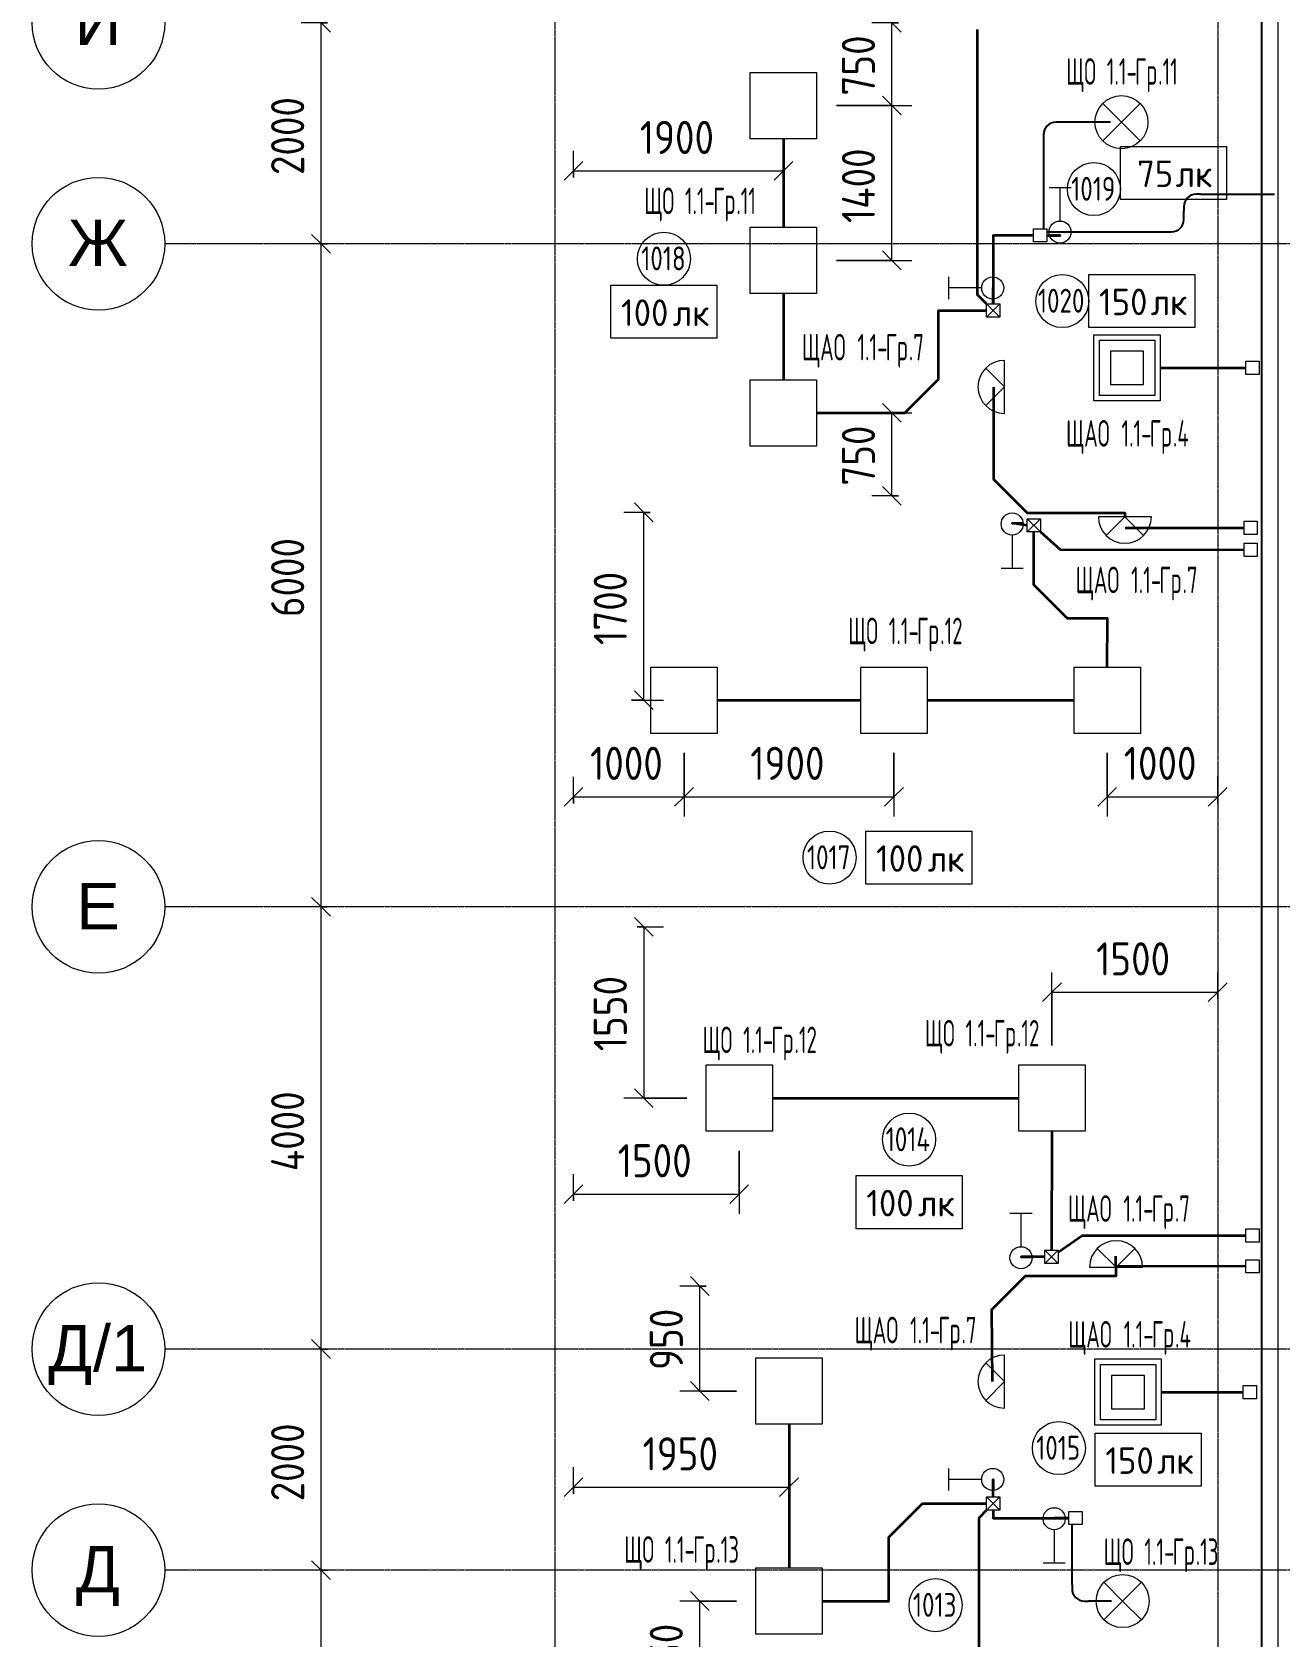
# Model space of a CAD drawing. Header units: millimetres. Extents: x -4730 to 98194, y -4296 to 93388.
# Drawn here: x -4730 to 6563, y 22396 to 36915 of the extents above; entities that cross this region are included whole.
import ezdxf

# ---------------------------------------------------------------- set-up
doc = ezdxf.new("R2010")
doc.units = ezdxf.units.MM
doc.linetypes.add('Линия сетки', pattern=[22.225, 12.7, -3.175, 3.175, -3.175])
for name, color, linetype, lineweight, true_color in [('Кабельные лотки', 5, 'Continuous', 25, 0x0000ff), ('Короба', 7, 'Continuous', 25, 0x008000), ('Соединительные детали коробов', 7, 'Continuous', 25, 0x008000), ('Типовые аннотации', 5, 'Continuous', 18, 0x0000ff)]:
    doc.layers.add(name, color=color, linetype=linetype, lineweight=lineweight, true_color=true_color)
for name, color, linetype, lineweight in [('Марки помещений', 7, 'Continuous', 9), ('Марки силовых электроприборов', 7, 'Continuous', 9), ('Осевая линия', 7, 'Continuous', 18), ('Оси', 7, 'Continuous', 9), ('Провода', 7, 'Continuous', 35), ('Размеры', 7, 'Continuous', 9), ('Размеры-120', 7, 'Continuous', 9)]:
    doc.layers.add(name, color=color, linetype=linetype, lineweight=lineweight)
doc.styles.add('Arial_1', font='arial.ttf', dxfattribs={"height": 420})
doc.styles.add('GOST Common', font='GOST_Common.ttf', dxfattribs={"width": 0.6, "height": 240})
doc.styles.add('GOST Common_1', font='GOST_Common.ttf', dxfattribs={"width": 0.9, "height": 300})
doc.styles.add('GOST Common_2', font='GOST_Common.ttf', dxfattribs={"height": 240})
doc.styles.add('GOST Common_3', font='GOST_Common.ttf', dxfattribs={"width": 0.8, "height": 216})
doc.dimstyles.new('ADSK_Проверочный', dxfattribs={"dimscale": 304.8, "dimtxt": 301.714499, "dimasz": 0.556693, "dimexe": 0.590551, "dimexo": 0.590551, "dimgap": 0.19685, "dimtad": 1, "dimdec": 3, "dimrnd": 0.001, "dimdsep": 46, "dimtxsty": 'GOST Common_1', "dimblk1": 'OBLIQUE', "dimblk2": 'OBLIQUE', "dimsah": 1, "dimcen": 0.09, "dimazin": 0, "dimtfac": 1, "dimtdec": 4, "dimtix": 1, "dimtmove": 0, "dimatfit": 3, "dimfxl": 1, "dimtvp": 1, "dimtolj": 1, "dimtzin": 0, "dimarcsym": 2})

# ---------------------------------------------------------------- blocks, each defined once
blk = doc.blocks.new('M_Короб_ отвод - Плоский торец - ПВХ - Стандартная-2386742-1-й этаж')
at = {"layer": 'Соединительные детали коробов'}
for p, q in [((0, 111.95), (0, 150.05)), ((-150.05, 0), (-111.95, 0))]:
    blk.add_line(p, q, dxfattribs=at)
blk.add_arc((-111.95, 111.95), 111.95, 270, 0, dxfattribs=at)
blk = doc.blocks.new('Ось сетки - Заголовок сетки - Окружность 5 мм-1145995-1-й этаж')
at = {"layer": 'Оси'}
blk.add_circle((0, 0), 5, dxfattribs=at)
blk = doc.blocks.new('DIMBLOCK28-1-й этаж')
at = {"layer": 'Размеры-120'}
for p, q in [((-2055, 23000), (-2295, 23000)), ((-2115, 23000), (-2200, 23085)), ((-2115, 17200), (-2115, 23000)), ((-2115, 23000), (-2030, 22915)), ((-2115, 23000), (-2055, 23000)), ((-2115, 17200), (-2200, 17285)), ((-2055, 17200), (-2295, 17200)), ((-2115, 17200), (-2030, 17115)), ((-2115, 17200), (-2055, 17200))]:
    blk.add_line(p, q, dxfattribs=at)
at = {"layer": 'Размеры-120', "color": 0, "insert": (-2567, 19722), "char_height": 300, "width": 908.21, "attachment_point": 1, "rotation": 90, "line_spacing_factor": 1.022761, "style": 'GOST Common_1'}
blk.add_mtext('5800', dxfattribs=at)
blk = doc.blocks.new('_Oblique')
at = {"color": 0, "linetype": 'ByBlock', "lineweight": -2}
blk.add_line((-0.5, -0.5), (0.5, 0.5), dxfattribs=at)
blk = doc.blocks.new('DIMBLOCK29-1-й этаж')
at = {"layer": 'Размеры-120'}
for p, q in [((-2055, 25000), (-2295, 25000)), ((-2115, 25000), (-2200, 25085)), ((-2115, 23000), (-2115, 25000)), ((-2115, 25000), (-2030, 24915)), ((-2115, 25000), (-2055, 25000)), ((-2055, 23000), (-2295, 23000)), ((-2115, 23000), (-2200, 23085)), ((-2115, 23000), (-2030, 22915)), ((-2115, 23000), (-2055, 23000))]:
    blk.add_line(p, q, dxfattribs=at)
at = {"layer": 'Размеры-120', "color": 0, "insert": (-2567, 23622), "char_height": 300, "width": 908.21, "attachment_point": 1, "rotation": 90, "line_spacing_factor": 1.022761, "style": 'GOST Common_1'}
blk.add_mtext('2000', dxfattribs=at)
blk = doc.blocks.new('DIMBLOCK30-1-й этаж')
at = {"layer": 'Размеры-120'}
for p, q in [((-2115, 29000), (-2200, 29085)), ((-2055, 29000), (-2295, 29000)), ((-2115, 25000), (-2115, 29000)), ((-2115, 29000), (-2030, 28915)), ((-2115, 29000), (-2055, 29000)), ((-2055, 25000), (-2295, 25000)), ((-2115, 25000), (-2200, 25085)), ((-2115, 25000), (-2030, 24915)), ((-2115, 25000), (-2055, 25000))]:
    blk.add_line(p, q, dxfattribs=at)
at = {"layer": 'Размеры-120', "color": 0, "insert": (-2567, 26609), "char_height": 300, "width": 938.89, "attachment_point": 1, "rotation": 90, "line_spacing_factor": 1.022761, "style": 'GOST Common_1'}
blk.add_mtext('4000', dxfattribs=at)
blk = doc.blocks.new('DIMBLOCK31-1-й этаж')
at = {"layer": 'Размеры-120'}
for p, q in [((-2055, 35000), (-2295, 35000)), ((-2115, 35000), (-2200, 35085)), ((-2115, 29000), (-2115, 35000)), ((-2115, 35000), (-2030, 34915)), ((-2115, 35000), (-2055, 35000)), ((-2115, 29000), (-2200, 29085)), ((-2055, 29000), (-2295, 29000)), ((-2115, 29000), (-2030, 28915)), ((-2115, 29000), (-2055, 29000))]:
    blk.add_line(p, q, dxfattribs=at)
at = {"layer": 'Размеры-120', "color": 0, "insert": (-2567, 31622), "char_height": 300, "width": 908.21, "attachment_point": 1, "rotation": 90, "line_spacing_factor": 1.022761, "style": 'GOST Common_1'}
blk.add_mtext('6000', dxfattribs=at)
blk = doc.blocks.new('DIMBLOCK32-1-й этаж')
at = {"layer": 'Размеры-120'}
for p, q in [((-2115, 37000), (-2200, 37085)), ((-2055, 37000), (-2295, 37000)), ((-2115, 35000), (-2115, 37000)), ((-2115, 37000), (-2030, 36915)), ((-2115, 37000), (-2055, 37000)), ((-2055, 35000), (-2295, 35000)), ((-2115, 35000), (-2200, 35085)), ((-2115, 35000), (-2030, 34915)), ((-2115, 35000), (-2055, 35000))]:
    blk.add_line(p, q, dxfattribs=at)
at = {"layer": 'Размеры-120', "color": 0, "insert": (-2567, 35622), "char_height": 300, "width": 908.21, "attachment_point": 1, "rotation": 90, "line_spacing_factor": 1.022761, "style": 'GOST Common_1'}
blk.add_mtext('2000', dxfattribs=at)
blk = doc.blocks.new('ADSK_Марка_Помещение_1_ГОСТ21-501-2011 - Номер-85995-1-й этаж')
at = {"layer": 'Марки помещений'}
blk.add_circle((0, 0), 2, dxfattribs=at)
blk = doc.blocks.new('DIMBLOCK87-1-й этаж')
at = {"layer": 'Размеры-120'}
for p, q in [((170, 35600), (170, 35840)), ((170, 35660), (255, 35745)), ((2070, 35772), (2070, 35480)), ((2070, 35660), (2070, 35772)), ((2070, 35660), (2155, 35745)), ((170, 35660), (85, 35576)), ((170, 35660), (2070, 35660)), ((170, 35660), (170, 35600)), ((2070, 35660), (1985, 35576))]:
    blk.add_line(p, q, dxfattribs=at)
at = {"layer": 'Размеры-120', "color": 0, "insert": (770, 36112), "char_height": 300, "width": 840.71, "attachment_point": 1, "line_spacing_factor": 1.022761, "style": 'GOST Common_1'}
blk.add_mtext('1900', dxfattribs=at)
blk = doc.blocks.new('DIMBLOCK88-1-й этаж')
at = {"layer": 'Размеры-120'}
for p, q in [((3051, 37000), (2966, 37085)), ((3111, 37000), (2871, 37000)), ((3051, 36250), (3051, 37000)), ((3051, 37000), (3136, 36915)), ((3051, 37000), (3111, 37000)), ((3051, 36250), (2966, 36335)), ((2550, 36250), (3231, 36250)), ((3051, 36250), (2550, 36250)), ((3051, 36250), (3136, 36165))]:
    blk.add_line(p, q, dxfattribs=at)
at = {"layer": 'Размеры-120', "color": 0, "insert": (2599, 36341), "char_height": 300, "width": 681.16, "attachment_point": 1, "rotation": 90, "line_spacing_factor": 1.022761, "style": 'GOST Common_1'}
blk.add_mtext('750', dxfattribs=at)
blk = doc.blocks.new('DIMBLOCK89-1-й этаж')
at = {"layer": 'Размеры-120'}
for p, q in [((3051, 33470), (2966, 33555)), ((2550, 33470), (3231, 33470)), ((3051, 33470), (2550, 33470)), ((3051, 32720), (3051, 33470)), ((3051, 33470), (3136, 33385)), ((3111, 32720), (2871, 32720)), ((3051, 32720), (2966, 32805)), ((3051, 32720), (3136, 32635)), ((3051, 32720), (3111, 32720))]:
    blk.add_line(p, q, dxfattribs=at)
at = {"layer": 'Размеры-120', "color": 0, "insert": (2599, 32811), "char_height": 300, "width": 681.16, "attachment_point": 1, "rotation": 90, "line_spacing_factor": 1.022761, "style": 'GOST Common_1'}
blk.add_mtext('750', dxfattribs=at)
blk = doc.blocks.new('DIMBLOCK90-1-й этаж')
at = {"layer": 'Размеры-120'}
for p, q in [((3051, 36250), (2966, 36335)), ((2550, 36250), (3231, 36250)), ((3051, 36250), (2550, 36250)), ((3051, 34850), (3051, 36250)), ((3051, 36250), (3136, 36165)), ((2550, 34850), (3231, 34850)), ((3051, 34850), (2550, 34850)), ((3051, 34850), (2966, 34935)), ((3051, 34850), (3136, 34765))]:
    blk.add_line(p, q, dxfattribs=at)
at = {"layer": 'Размеры-120', "color": 0, "insert": (2599, 35187), "char_height": 300, "width": 871.39, "attachment_point": 1, "rotation": 90, "line_spacing_factor": 1.022761, "style": 'GOST Common_1'}
blk.add_mtext('1400', dxfattribs=at)
blk = doc.blocks.new('DIMBLOCK91-1-й этаж')
at = {"layer": 'Размеры-120'}
for p, q in [((865, 32570), (625, 32570)), ((805, 32570), (721, 32655)), ((805, 30870), (805, 32570)), ((805, 32570), (890, 32485)), ((805, 32570), (865, 32570)), ((805, 30870), (721, 30955)), ((695, 30870), (985, 30870)), ((805, 30870), (695, 30870)), ((805, 30870), (890, 30785))]:
    blk.add_line(p, q, dxfattribs=at)
at = {"layer": 'Размеры-120', "color": 0, "insert": (353, 31370), "char_height": 300, "width": 840.71, "attachment_point": 1, "rotation": 90, "line_spacing_factor": 1.022761, "style": 'GOST Common_1'}
blk.add_mtext('1700', dxfattribs=at)
blk = doc.blocks.new('DIMBLOCK92-1-й этаж')
at = {"layer": 'Размеры-120'}
for p, q in [((1170, 30393), (1170, 29817)), ((1170, 29997), (1170, 30393)), ((170, 29937), (170, 30177)), ((170, 29997), (255, 30081)), ((1170, 29997), (1255, 30081)), ((170, 29997), (85, 29912)), ((170, 29997), (1170, 29997)), ((170, 29997), (170, 29937)), ((1170, 29997), (1085, 29912))]:
    blk.add_line(p, q, dxfattribs=at)
at = {"layer": 'Размеры-120', "color": 0, "insert": (320, 30449), "char_height": 300, "width": 840.71, "attachment_point": 1, "line_spacing_factor": 1.022761, "style": 'GOST Common_1'}
blk.add_mtext('1000', dxfattribs=at)
blk = doc.blocks.new('DIMBLOCK93-1-й этаж')
at = {"layer": 'Размеры-120'}
for p, q in [((5000, 30393), (5000, 29817)), ((5000, 29997), (5000, 30393)), ((5000, 29997), (5085, 30081)), ((6000, 29937), (6000, 30177)), ((6000, 29997), (6085, 30081)), ((5000, 29997), (4915, 29912)), ((5000, 29997), (6000, 29997)), ((6000, 29997), (5915, 29912)), ((6000, 29997), (6000, 29937))]:
    blk.add_line(p, q, dxfattribs=at)
at = {"layer": 'Размеры-120', "color": 0, "insert": (5150, 30449), "char_height": 300, "width": 840.71, "attachment_point": 1, "line_spacing_factor": 1.022761, "style": 'GOST Common_1'}
blk.add_mtext('1000', dxfattribs=at)
blk = doc.blocks.new('DIMBLOCK94-1-й этаж')
at = {"layer": 'Размеры-120'}
for p, q in [((1170, 30393), (1170, 29817)), ((1170, 29997), (1170, 30393)), ((3070, 30393), (3070, 29817)), ((3070, 29997), (3070, 30393)), ((1170, 29997), (1255, 30081)), ((3070, 29997), (3155, 30081)), ((1170, 29997), (1085, 29912)), ((1170, 29997), (3070, 29997)), ((3070, 29997), (2985, 29912))]:
    blk.add_line(p, q, dxfattribs=at)
at = {"layer": 'Размеры-120', "color": 0, "insert": (1770, 30449), "char_height": 300, "width": 840.71, "attachment_point": 1, "line_spacing_factor": 1.022761, "style": 'GOST Common_1'}
blk.add_mtext('1900', dxfattribs=at)
blk = doc.blocks.new('DIMBLOCK95-1-й этаж')
at = {"layer": 'Размеры-120'}
for p, q in [((805, 28820), (721, 28905)), ((745, 28820), (985, 28820)), ((805, 28820), (745, 28820)), ((805, 28820), (805, 27270)), ((805, 28820), (890, 28735)), ((805, 27270), (721, 27355)), ((1195, 27270), (625, 27270)), ((805, 27270), (890, 27185)), ((805, 27270), (1195, 27270))]:
    blk.add_line(p, q, dxfattribs=at)
at = {"layer": 'Размеры-120', "color": 0, "insert": (353, 27695), "char_height": 300, "width": 840.71, "attachment_point": 1, "rotation": 90, "line_spacing_factor": 1.022761, "style": 'GOST Common_1'}
blk.add_mtext('1550', dxfattribs=at)
blk = doc.blocks.new('DIMBLOCK96-1-й этаж')
at = {"layer": 'Размеры-120'}
for p, q in [((1670, 26792), (1670, 26222)), ((1670, 26402), (1670, 26792)), ((170, 26342), (170, 26582)), ((170, 26402), (255, 26487)), ((1670, 26402), (1755, 26487)), ((170, 26402), (85, 26317)), ((170, 26402), (1670, 26402)), ((170, 26402), (170, 26342)), ((1670, 26402), (1585, 26317))]:
    blk.add_line(p, q, dxfattribs=at)
at = {"layer": 'Размеры-120', "color": 0, "insert": (570, 26854), "char_height": 300, "width": 840.71, "attachment_point": 1, "line_spacing_factor": 1.022761, "style": 'GOST Common_1'}
blk.add_mtext('1500', dxfattribs=at)
blk = doc.blocks.new('DIMBLOCK97-1-й этаж')
at = {"layer": 'Размеры-120'}
for p, q in [((4500, 27747), (4500, 28408)), ((4500, 28228), (4585, 28313)), ((6000, 28168), (6000, 28408)), ((6000, 28228), (6085, 28313)), ((4500, 28228), (4415, 28143)), ((4500, 28228), (6000, 28228)), ((4500, 28228), (4500, 27747)), ((6000, 28228), (5915, 28143)), ((6000, 28228), (6000, 28168))]:
    blk.add_line(p, q, dxfattribs=at)
at = {"layer": 'Размеры-120', "color": 0, "insert": (4900, 28680), "char_height": 300, "width": 840.71, "attachment_point": 1, "line_spacing_factor": 1.022761, "style": 'GOST Common_1'}
blk.add_mtext('1500', dxfattribs=at)
blk = doc.blocks.new('DIMBLOCK98-1-й этаж')
at = {"layer": 'Размеры-120'}
for p, q in [((1372, 25570), (1132, 25570)), ((1312, 25570), (1228, 25655)), ((1312, 24620), (1312, 25570)), ((1312, 25570), (1397, 25485)), ((1312, 25570), (1372, 25570)), ((1312, 24620), (1228, 24705)), ((1645, 24620), (1132, 24620)), ((1312, 24620), (1397, 24535)), ((1312, 24620), (1645, 24620))]:
    blk.add_line(p, q, dxfattribs=at)
at = {"layer": 'Размеры-120', "color": 0, "insert": (860, 24811), "char_height": 300, "width": 681.16, "attachment_point": 1, "rotation": 90, "line_spacing_factor": 1.022761, "style": 'GOST Common_1'}
blk.add_mtext('950', dxfattribs=at)
blk = doc.blocks.new('DIMBLOCK99-1-й этаж')
at = {"layer": 'Размеры-120'}
for p, q in [((1312, 22720), (1228, 22805)), ((1645, 22720), (1132, 22720)), ((1312, 21770), (1312, 22720)), ((1312, 22720), (1397, 22635)), ((1312, 22720), (1645, 22720)), ((1312, 21770), (1228, 21855)), ((1372, 21770), (1132, 21770)), ((1312, 21770), (1397, 21685)), ((1312, 21770), (1372, 21770))]:
    blk.add_line(p, q, dxfattribs=at)
at = {"layer": 'Размеры-120', "color": 0, "insert": (860, 21961), "char_height": 300, "width": 681.16, "attachment_point": 1, "rotation": 90, "line_spacing_factor": 1.022761, "style": 'GOST Common_1'}
blk.add_mtext('950', dxfattribs=at)
blk = doc.blocks.new('DIMBLOCK100-1-й этаж')
at = {"layer": 'Размеры-120'}
for p, q in [((2120, 24142), (2120, 23570)), ((2120, 23750), (2120, 24142)), ((170, 23690), (170, 23930)), ((170, 23750), (255, 23834)), ((2120, 23750), (2205, 23834)), ((170, 23750), (85, 23665)), ((170, 23750), (2120, 23750)), ((170, 23750), (170, 23690)), ((2120, 23750), (2035, 23665))]:
    blk.add_line(p, q, dxfattribs=at)
at = {"layer": 'Размеры-120', "color": 0, "insert": (795, 24202), "char_height": 300, "width": 840.71, "attachment_point": 1, "line_spacing_factor": 1.022761, "style": 'GOST Common_1'}
blk.add_mtext('1950', dxfattribs=at)
blk = doc.blocks.new('Морка помещения_освещённость_ - Морка помещения_освещённость_-1484368-1-й этаж')
at = {"layer": 'Марки помещений', "color": 190, "true_color": 0x8000ff}
for p, q in [((-4, 0), (-4, 4)), ((-4, 4), (4, 4)), ((4, 4), (4, 0)), ((4, 0), (-4, 0))]:
    blk.add_line(p, q, dxfattribs=at)

msp = doc.modelspace()

# ---------------------------------------------------------------- linework, layer by layer
at = {"layer": 'Кабельные лотки'}
msp.add_line((6395.0021, 43288.1437), (6395.0021, 278.1437), dxfattribs=at)
at = {"layer": 'Короба'}
for p, q in [((5029.0375, 36100), (4575.0505, 36100)), ((4425.0005, 35949.95), (4425.0005, 35135.9205)), ((5843.5505, 35447.4205), (6513.5005, 35447.4205)), ((5693.5005, 35257.4705), (5693.5005, 35297.3705)), ((4453.5005, 35107.4205), (5543.4505, 35107.4205)), ((4681.5347, 22870.05), (4681.5347, 23411.1697)), ((5040, 22720), (4831.5847, 22720))]:
    msp.add_line(p, q, dxfattribs=at)
at = {"layer": 'Осевая линия'}
msp.add_line((6545.0021, 43288.1437), (6545.0021, 278.1437), dxfattribs=at)
at = {"layer": 'Оси', "linetype": 'Линия сетки'}
for p, q in [((0, 93388.3703), (0, -3096.3487)), ((6000, 93388.3703), (6000, -3096.3487)), ((98194.2682, 35000), (-3530.0173, 35000)), ((98194.2682, 29000), (-3530.0173, 29000)), ((98194.2682, 25000), (-3530.0173, 25000)), ((98194.2682, 23000), (-3530.0173, 23000))]:
    msp.add_line(p, q, dxfattribs=at)
at = {"layer": 'Провода'}
for p, q in [((2070.4851, 35950), (2070.4851, 35150)), ((2070.4922, 34550), (2070.4922, 33770)), ((5480, 33877.6327), (6254.1075, 33878.3031)), ((5161.5485, 32429.9999), (6238.4563, 32429.9979)), ((1470, 30870), (2770, 30870)), ((3370, 30870), (4700, 30870)), ((1970, 27270), (4200, 27270)), ((4499.0803, 26970), (4495.879, 25893.3372)), ((5080, 25748.3573), (6254.1075, 25752.8109)), ((5489.0578, 24610.37), (6231.3266, 24610.368)), ((2120.3575, 24320), (2120.3575, 23020))]:
    msp.add_line(p, q, dxfattribs=at)
at = {"layer": 'Провода', "flags": 128}
for points in [[(3907.2639, 34455.9496), (3825.8378, 34537.3742), (3825.8378, 36937.3742)], [(4333.5005, 35075.9208), (3967.2591, 35075.9225), (3967.2635, 34455.9508)], [(4453.5005, 35075.9212), (4574.1673, 35075.9225), (4478.686, 35075.9225)], [(3967.2625, 34455.9508), (3967.2591, 34600), (3967.2591, 34500.0421)], [(2370, 33470), (3167.464, 33470), (3472.264, 33774.8), (3472.264, 34395.9528), (3907.2639, 34395.951)], [(3970, 33703.4515), (3970, 32869.8), (4274.8, 32565), (5158.4515, 32565), (5158.8011, 32529.9999)], [(4275.0658, 32452.3296), (4140, 32472.331), (4239.6815, 32472.331)], [(5000.9178, 31170), (5002.264, 31610), (4639.8609, 31610), (4335.0627, 31914.8), (4335.0654, 32392.329)], [(4395.0651, 32392.329), (4574.1673, 32233.2246), (6238.4563, 32230.1101)], [(4555.6007, 25875.3509), (4774.1075, 26028.3553), (6254.1075, 26028.3553)], [(3961.5476, 24705), (3956.7229, 25357.2884), (4259.2684, 25662.0801), (5079.8574, 25662.0801), (5078.3089, 25838.8985)], [(4435.6007, 25833.3378), (4220, 25833.3393), (4319.7034, 25833.3393)], [(3969.179, 23661.6571), (3969.1755, 23820), (3969.1755, 23720.1162)], [(2420, 22720), (2722.264, 22720), (3022.264, 22720), (3022.264, 23296.8591), (3327.064, 23601.6585), (3909.1803, 23601.6572)], [(3909.1803, 23541.6602), (3838.6881, 23471.1717), (3838.6881, 19991.1717), (3927.8667, 19861.6571)], [(3969.1781, 23541.6571), (3969.1755, 23471.1717), (4653.0347, 23471.1699)], [(4653.0347, 23471.1703), (4520, 23471.1717), (4619.7675, 23471.1717)]]:
    msp.add_lwpolyline(points, dxfattribs=at)
at = {"layer": 'Типовые аннотации'}
for p, q in [((1770, 36550), (2370, 36550)), ((1770, 35950), (1770, 36550)), ((2370, 36550), (2370, 35950)), ((5129.0375, 36100), (4959.3319, 36269.7056)), ((5129.0375, 36100), (5298.7432, 36269.7056)), ((5129.0375, 36100), (4959.3319, 35930.2944)), ((5129.0375, 36100), (5298.7432, 35930.2944)), ((2370, 35950), (1770, 35950)), ((4674.1673, 35505.6433), (4474.1673, 35505.6433)), ((4574.1673, 35205.6433), (4574.1673, 35505.6433)), ((1770, 35150), (2370, 35150)), ((1770, 34550), (1770, 35150)), ((2370, 35150), (2370, 34550)), ((3564.3567, 34700), (3564.3567, 34500)), ((3864.3567, 34600), (3564.3567, 34600)), ((2370, 34550), (1770, 34550)), ((1770, 33770), (2370, 33770)), ((1770, 33170), (1770, 33770)), ((2370, 33770), (2370, 33170)), ((2370, 33170), (1770, 33170)), ((4140, 32364.3567), (4140, 32064.3567)), ((4040, 32064.3567), (4240, 32064.3567)), ((870, 31170), (1470, 31170)), ((870, 30570), (870, 31170)), ((1470, 31170), (1470, 30570)), ((2770, 31170), (3370, 31170)), ((2770, 30570), (2770, 31170)), ((3370, 31170), (3370, 30570)), ((4700, 31170), (5300, 31170)), ((4700, 30570), (4700, 31170)), ((5300, 31170), (5300, 30570)), ((1470, 30570), (870, 30570)), ((3370, 30570), (2770, 30570)), ((5300, 30570), (4700, 30570)), ((1370, 27570), (1970, 27570)), ((1370, 26970), (1370, 27570)), ((1970, 27570), (1970, 26970)), ((4200, 27570), (4800, 27570)), ((4200, 26970), (4200, 27570)), ((4800, 27570), (4800, 26970)), ((1970, 26970), (1370, 26970)), ((4800, 26970), (4200, 26970)), ((4320, 26225.6433), (4120, 26225.6433)), ((4220, 25925.6433), (4220, 26225.6433)), ((1820, 24920), (2420, 24920)), ((1820, 24320), (1820, 24920)), ((2420, 24920), (2420, 24320)), ((2420, 24320), (1820, 24320)), ((3564.3567, 23920), (3564.3567, 23720)), ((3864.3567, 23820), (3564.3567, 23820)), ((4520, 23364.3567), (4520, 23064.3567)), ((1820, 23020), (2420, 23020)), ((1820, 22420), (1820, 23020)), ((2420, 23020), (2420, 22420)), ((4420, 23064.3567), (4620, 23064.3567)), ((5140, 22720), (4970.2944, 22889.7056)), ((5140, 22720), (5309.7056, 22889.7056)), ((5140, 22720), (4970.2944, 22550.2944)), ((5140, 22720), (5309.7056, 22550.2944)), ((2420, 22420), (1820, 22420))]:
    msp.add_line(p, q, dxfattribs=at)
at = {"layer": 'Типовые аннотации', "color": 16, "true_color": 0x800000}
for p, q in [((4333.5005, 35135.9205), (4453.5005, 35135.9205)), ((4333.5005, 35015.9205), (4333.5005, 35135.9205)), ((4453.5005, 35015.9205), (4333.5005, 35015.9205)), ((4453.5005, 35135.9205), (4453.5005, 35015.9205)), ((6238.4563, 32289.9978), (6358.4563, 32289.9978)), ((6238.4563, 32169.9978), (6238.4563, 32289.9978)), ((6358.4563, 32289.9978), (6358.4563, 32169.9978)), ((6358.4563, 32169.9978), (6238.4563, 32169.9978)), ((4653.0347, 23531.1697), (4773.0347, 23531.1697)), ((4653.0347, 23411.1697), (4653.0347, 23531.1697)), ((4773.0347, 23531.1697), (4773.0347, 23411.1697)), ((4773.0347, 23411.1697), (4653.0347, 23411.1697))]:
    msp.add_line(p, q, dxfattribs=at)
at = {"layer": 'Типовые аннотации', "color": 7}
for p, q in [((3907.2639, 34455.9508), (4027.2639, 34455.9508)), ((3907.2639, 34335.9508), (3907.2639, 34455.9508)), ((3907.2639, 34455.9508), (4027.2639, 34335.9508)), ((3907.2639, 34335.9508), (4027.2639, 34455.9508)), ((4027.2639, 34455.9508), (4027.2639, 34335.9508)), ((4027.2639, 34335.9508), (3907.2639, 34335.9508)), ((4275.0658, 32512.329), (4395.0658, 32512.329)), ((4275.0658, 32392.329), (4275.0658, 32512.329)), ((4275.0658, 32512.329), (4395.0658, 32392.329)), ((4275.0658, 32392.329), (4395.0658, 32512.329)), ((4395.0658, 32392.329), (4275.0658, 32392.329)), ((4395.0658, 32512.329), (4395.0658, 32392.329)), ((6254.1075, 26088.3553), (6374.1075, 26088.3553)), ((6254.1075, 25968.3553), (6254.1075, 26088.3553)), ((6374.1075, 26088.3553), (6374.1075, 25968.3553)), ((4435.6007, 25893.3372), (4555.6007, 25893.3372)), ((4435.6007, 25773.3372), (4435.6007, 25893.3372)), ((4435.6007, 25893.3372), (4555.6007, 25773.3372)), ((4435.6007, 25773.3372), (4555.6007, 25893.3372)), ((4555.6007, 25893.3372), (4555.6007, 25773.3372)), ((6374.1075, 25968.3553), (6254.1075, 25968.3553)), ((4555.6007, 25773.3372), (4435.6007, 25773.3372)), ((3909.1803, 23661.6571), (4029.1803, 23661.6571)), ((3909.1803, 23541.6571), (3909.1803, 23661.6571)), ((3909.1803, 23661.6571), (4029.1803, 23541.6571)), ((3909.1803, 23541.6571), (4029.1803, 23661.6571)), ((4029.1803, 23541.6571), (3909.1803, 23541.6571)), ((4029.1803, 23661.6571), (4029.1803, 23541.6571))]:
    msp.add_line(p, q, dxfattribs=at)
at = {"layer": 'Типовые аннотации', "color": 1, "true_color": 0xff0000}
for p, q in [((4880, 34177.3721), (5480, 34177.3721)), ((4880, 33577.3721), (4880, 34177.3721)), ((4930, 34127.3721), (5430, 34127.3721)), ((4930, 33627.3721), (4930, 34127.3721)), ((5430, 34127.3721), (5430, 33627.3721)), ((5480, 34177.3721), (5480, 33577.3721)), ((5030, 34027.3721), (5030, 33727.3721)), ((5330, 34027.3721), (5030, 34027.3721)), ((5330, 33727.3721), (5330, 34027.3721)), ((4070, 33705), (3900.2944, 33874.7056)), ((4070, 33465), (4070, 33945)), ((6254.1075, 33938.3553), (6374.1075, 33938.3553)), ((6254.1075, 33818.3553), (6254.1075, 33938.3553)), ((6374.1075, 33938.3553), (6374.1075, 33818.3553)), ((4070, 33705), (3900.2944, 33535.2944)), ((5030, 33727.3721), (5330, 33727.3721)), ((6374.1075, 33818.3553), (6254.1075, 33818.3553)), ((5480, 33577.3721), (4880, 33577.3721)), ((5430, 33627.3721), (4930, 33627.3721)), ((5400, 32529.9999), (4920, 32529.9999)), ((5160, 32529.9999), (4990.2944, 32360.2943)), ((5160, 32529.9999), (5329.7056, 32360.2943)), ((6238.4563, 32489.9978), (6358.4563, 32489.9978)), ((6238.4563, 32369.9978), (6238.4563, 32489.9978)), ((6358.4563, 32489.9978), (6358.4563, 32369.9978)), ((6358.4563, 32369.9978), (6238.4563, 32369.9978)), ((5080, 25740), (4910.2944, 25909.7056)), ((5080, 25740), (5249.7056, 25909.7056)), ((4840, 25740), (5320, 25740)), ((6254.1075, 25808.3553), (6374.1075, 25808.3553)), ((6254.1075, 25688.3553), (6254.1075, 25808.3553)), ((6374.1075, 25808.3553), (6374.1075, 25688.3553)), ((6374.1075, 25688.3553), (6254.1075, 25688.3553)), ((4070, 24705), (3900.2944, 24874.7056)), ((4070, 24465), (4070, 24945)), ((4889.0578, 24910.37), (5489.0578, 24910.37)), ((4889.0578, 24310.37), (4889.0578, 24910.37)), ((4939.0578, 24860.37), (5439.0578, 24860.37)), ((4939.0578, 24360.37), (4939.0578, 24860.37)), ((5439.0578, 24860.37), (5439.0578, 24360.37)), ((5489.0578, 24910.37), (5489.0578, 24310.37)), ((4070, 24705), (3900.2944, 24535.2944)), ((5039.0578, 24760.37), (5039.0578, 24460.37)), ((5339.0578, 24760.37), (5039.0578, 24760.37)), ((5339.0578, 24460.37), (5339.0578, 24760.37)), ((6231.3266, 24670.3679), (6351.3266, 24670.3679)), ((6231.3266, 24550.3679), (6231.3266, 24670.3679)), ((6351.3266, 24550.3679), (6231.3266, 24550.3679)), ((6351.3266, 24670.3679), (6351.3266, 24550.3679)), ((5039.0578, 24460.37), (5339.0578, 24460.37)), ((5489.0578, 24310.37), (4889.0578, 24310.37)), ((5439.0578, 24360.37), (4939.0578, 24360.37))]:
    msp.add_line(p, q, dxfattribs=at)
at = {"layer": 'Типовые аннотации'}
for centre, radius in [((5129.0375, 36100), 240), ((4574.1673, 35105.6433), 100), ((3964.3567, 34600), 100), ((4140, 32464.3567), 100), ((4220, 25825.6433), 100), ((3964.3567, 23820), 100), ((4520, 23464.3567), 100), ((5140, 22720), 240)]:
    msp.add_circle(centre, radius, dxfattribs=at)
at = {"layer": 'Типовые аннотации', "color": 1, "true_color": 0xff0000}
for centre, start, end in [((4070, 33705), 90, 270), ((5160, 32529.9999), 180, 360), ((5080, 25740), 360, 180), ((4070, 24705), 90, 270)]:
    msp.add_arc(centre, 240, start, end, dxfattribs=at)

# ---------------------------------------------------------------- block references
at = {"layer": 'Марки помещений', "color": 190, "true_color": 0x8000ff, "xscale": 120, "yscale": 120, "zscale": 120}
for p in [(5599.242, 35401.3231), (5314.0494, 34241.951), (988.1784, 34144.5812), (3295.8356, 29206.1039), (3207.9739, 26088.809), (5371.4161, 23759.0167)]:
    msp.add_blockref('Морка помещения_освещённость_ - Морка помещения_освещённость_-1484368-1-й этаж', p, dxfattribs=at)
at = {"layer": 'Марки помещений', "xscale": 120, "yscale": 120, "zscale": 120}
for p in [(4879.242, 35494.6846), (988.1784, 34864.5812), (4594.0494, 34481.951), (2487.9739, 29446.1039), (3207.1045, 26894.9209), (4562.7986, 24104.0769), (3447.1045, 22682.8342)]:
    msp.add_blockref('ADSK_Марка_Помещение_1_ГОСТ21-501-2011 - Номер-85995-1-й этаж', p, dxfattribs=at)
at = {"layer": 'Оси', "xscale": 120, "yscale": 120, "zscale": 120, "rotation": 90}
for p in [(-4130.0173, 37000), (-4130.0173, 35000), (-4130.0173, 29000), (-4130.0173, 25000), (-4130.0173, 23000)]:
    msp.add_blockref('Ось сетки - Заголовок сетки - Окружность 5 мм-1145995-1-й этаж', p, dxfattribs=at)
at = {"layer": 'Соединительные детали коробов'}
for p, rotation in [((4425.0005, 36100), 180), ((5693.5005, 35447.4205), 180), ((4681.5347, 22720), 270)]:
    msp.add_blockref('M_Короб_ отвод - Плоский торец - ПВХ - Стандартная-2386742-1-й этаж', p, dxfattribs=dict(at, rotation=rotation))
msp.add_blockref('M_Короб_ отвод - Плоский торец - ПВХ - Стандартная-2386742-1-й этаж', (5693.5005, 35107.4205), dxfattribs=at)

# ---------------------------------------------------------------- texts
at = {"layer": 'Марки помещений', "color": 190, "true_color": 0x8000ff, "char_height": 240, "attachment_point": 1, "style": 'GOST Common_2'}
for s, insert, width in [('75', (5270.7581, 35753.0351), 423.291), ('лк', (5620.0081, 35753.0351), 413.67075), ('150', (4926.1656, 34593.663), 567.59475), ('100', (600.2946, 34496.2932), 567.59475), ('лк', (1068.6071, 34496.2932), 413.67075), ('лк', (5394.4781, 34593.663), 413.67075), ('100', (2907.9518, 29557.8158), 567.59475), ('лк', (3376.2643, 29557.8158), 413.67075), ('100', (2820.09, 26440.521), 567.59475), ('лк', (3288.4025, 26440.521), 413.67075), ('150', (4983.5323, 24110.7286), 567.59475), ('лк', (5451.8448, 24110.7286), 413.67075)]:
    msp.add_mtext(s, dxfattribs=dict(at, insert=insert, width=width))
at = {"layer": 'Марки помещений', "char_height": 216, "attachment_point": 1, "style": 'GOST Common_3'}
for s, insert, width in [('1019', (4673.9661, 35605.4718), 507.9492), ('1018', (782.9025, 34975.3684), 507.9492), ('1020', (4372.9335, 34592.7382), 546.4302), ('1017', (2282.6979, 29556.8911), 507.9492), ('1014', (2995.1086, 27005.7081), 523.3416), ('1015', (4357.5227, 24214.8642), 507.9492), ('1013', (3241.8286, 22793.6215), 507.9492)]:
    msp.add_mtext(s, dxfattribs=dict(at, insert=insert, width=width))
at = {"layer": 'Марки силовых электроприборов', "char_height": 240, "attachment_point": 1, "style": 'GOST Common'}
for s, insert, width in [('ЩО', (4627.8328, 36678.2523), 340.55685), (' 1.1-', (4908.8203, 36678.2523), 415.5948), ('Гр', (5251.7203, 36678.2523), 253.9746), ('.11', (5461.2703, 36678.2523), 225.11385), ('ЩО', (810.0316, 35507.7989), 340.55685), (' 1.1-', (1091.0191, 35507.7989), 415.5948), ('Гр', (1433.9191, 35507.7989), 253.9746), ('.11', (1643.4691, 35507.7989), 225.11385), ('ЩАО', (2237.747, 34184.2289), 502.17705), (' 1.1-', (2652.0845, 34184.2289), 415.5948), ('Гр', (2994.9845, 34184.2289), 253.9746), ('.7', (3204.5345, 34184.2289), 178.93665), ('ЩАО', (4627.4728, 33404.2825), 502.17705), (' 1.1-', (5041.8103, 33404.2825), 415.5948), ('Гр', (5384.7103, 33404.2825), 253.9746), ('.4', (5594.2603, 33404.2825), 196.2531), ('ЩАО', (4714.7581, 32078.6875), 502.17705), (' 1.1-', (5129.0956, 32078.6875), 415.5948), ('Гр', (5471.9956, 32078.6875), 253.9746), ('.7', (5681.5456, 32078.6875), 178.93665), ('ЩО', (2654.8296, 31617.3148), 340.55685), (' 1.1-', (2935.8171, 31617.3148), 415.5948), ('Гр', (3278.7171, 31617.3148), 253.9746), ('.12', (3488.2671, 31617.3148), 265.5189), ('ЩО', (1336.6496, 27917.2723), 340.55685), (' 1.1-', (1617.6371, 27917.2723), 415.5948), ('Гр', (1960.5371, 27917.2723), 253.9746), ('.12', (2170.0871, 27917.2723), 265.5189), ('ЩО', (3349.5025, 27977.2723), 340.55685), (' 1.1-', (3630.49, 27977.2723), 415.5948), ('Гр', (3973.39, 27977.2723), 253.9746), ('.12', (4182.94, 27977.2723), 265.5189), ('ЩАО', (4645.1946, 26391.2082), 502.17705), (' 1.1-', (5059.5321, 26391.2082), 415.5948), ('Гр', (5402.4321, 26391.2082), 253.9746), ('.7', (5611.9821, 26391.2082), 178.93665), ('ЩАО', (2714.0779, 25291.2813), 502.17705), (' 1.1-', (3128.4154, 25291.2813), 415.5948), ('Гр', (3471.3154, 25291.2813), 253.9746), ('.7', (3680.8654, 25291.2813), 178.93665), ('ЩАО', (4646.7432, 25252.8298), 502.17705), (' 1.1-', (5061.0807, 25252.8298), 415.5948), ('Гр', (5403.9807, 25252.8298), 253.9746), ('.4', (5613.5307, 25252.8298), 196.2531), ('ЩО', (628.6265, 23306.4195), 340.55685), (' 1.1-', (909.614, 23306.4195), 415.5948), ('Гр', (1252.514, 23306.4195), 253.9746), ('.13', (1462.064, 23306.4195), 259.74675), ('ЩО', (4967.7432, 23286.4195), 340.55685), (' 1.1-', (5248.7307, 23286.4195), 415.5948), ('Гр', (5591.6307, 23286.4195), 253.9746), ('.13', (5801.1807, 23286.4195), 259.74675)]:
    msp.add_mtext(s, dxfattribs=dict(at, insert=insert, width=width))
at = {"layer": 'Оси', "char_height": 420, "attachment_point": 1, "style": 'Arial_1'}
for s, insert, width in [('\\fArial|b0|i0|c204|p34|;И', (-4345.3219, 37217.441), 519.4935), ('\\fArial|b0|i0|c204|p34|;Ж', (-4404.7219, 35217.441), 663.79725), ('\\fArial|b0|i0|c204|p34|;Е', (-4329.1219, 29217.441), 481.0125), ('\\fArial|b0|i0|c204|p34|;Д', (-4583.5219, 25217.441), 490.63275), ('/1', (-4178.7094, 25217.441), 606.07575), ('\\fArial|b0|i0|c204|p34|;Д', (-4333.3219, 23217.441), 490.63275)]:
    msp.add_mtext(s, dxfattribs=dict(at, insert=insert, width=width))

# ---------------------------------------------------------------- dimensions: what is measured, and where the dimension line sits
at = {"layer": 'Размеры'}
for base, p1, p2, override, picture, middle in [((-2115.17, 37000), (-2235.1518, 35000), (-2235.1518, 37000), {"dimpost": '<>', "dimfxl": 2000}, 'DIMBLOCK32-1-й этаж', (-2325.17, 36000)), ((3051.2811, 37000), (2369.764, 36250), (2931.2992, 37000), {"dimpost": '<>', "dimfxl": 936.921467}, 'DIMBLOCK88-1-й этаж', (2841.2811, 36625)), ((3051.2811, 36250), (2369.764, 34850), (2369.764, 36250), {"dimpost": '<>', "dimfxl": 1400}, 'DIMBLOCK90-1-й этаж', (2841.2811, 35550)), ((-2115.17, 35000), (-2235.1518, 29000), (-2235.1518, 35000), {"dimpost": '<>', "dimfxl": 6000}, 'DIMBLOCK31-1-й этаж', (-2325.17, 32000)), ((3051.2811, 33470), (2931.2992, 32720), (2369.764, 33470), {"dimpost": '<>', "dimfxl": 936.921467}, 'DIMBLOCK89-1-й этаж', (2841.2811, 33095)), ((805.3548, 32570), (874.764, 30870), (685.3729, 32570), {"dimpost": '<>', "dimfxl": 1710.517168}, 'DIMBLOCK91-1-й этаж', (595.3548, 31720)), ((-2115.17, 29000), (-2235.1518, 25000), (-2235.1518, 29000), {"dimpost": '<>', "dimfxl": 4000}, 'DIMBLOCK30-1-й этаж', (-2325.17, 27000)), ((805.3548, 27270), (925.3367, 28820), (1374.764, 27270), {"dimpost": '<>', "dimfxl": 1613.841664}, 'DIMBLOCK95-1-й этаж', (595.3548, 28045)), ((1312.3566, 25570), (1824.764, 24620), (1192.3748, 25570), {"dimpost": '<>', "dimfxl": 1141.234474}, 'DIMBLOCK98-1-й этаж', (1102.3566, 25095)), ((-2115.17, 25000), (-2235.1518, 23000), (-2235.1518, 25000), {"dimpost": '<>', "dimfxl": 2000}, 'DIMBLOCK29-1-й этаж', (-2325.17, 24000)), ((-2115.17, 23000), (-2235.1518, 17200), (-2235.1518, 23000), {"dimpost": '<>', "dimfxl": 5800}, 'DIMBLOCK28-1-й этаж', (-2325.17, 20100)), ((1312.3566, 22720), (1192.3748, 21770), (1824.764, 22720), {"dimpost": '<>', "dimfxl": 1141.234474}, 'DIMBLOCK99-1-й этаж', (1102.3566, 22245))]:
    dim = msp.add_linear_dim(base=base, p1=p1, p2=p2, angle=90, dimstyle='ADSK_Проверочный', override=override, dxfattribs=at)
    dim.commit()
    dim.dimension.update_dxf_attribs({"geometry": picture, "text_midpoint": middle})
for base, p1, p2, override, picture, middle in [((2070, 35660.4354), (170, 35780.4173), (2070, 35952.5), {"dimpost": '<>', "dimfxl": 1907.776833}, 'DIMBLOCK87-1-й этаж', (1120, 35870.4354)), ((1170, 29996.5213), (170, 30116.5032), (1170, 30572.5), {"dimpost": '<>', "dimfxl": 1099.060091}, 'DIMBLOCK92-1-й этаж', (670, 30206.5213)), ((3070, 29996.5213), (1170, 30572.5), (3070, 30572.5), {"dimpost": '<>', "dimfxl": 1900}, 'DIMBLOCK94-1-й этаж', (2120, 30206.5213)), ((6000, 29996.5213), (5000, 30572.5), (6000, 30116.5032), {"dimpost": '<>', "dimfxl": 1099.060091}, 'DIMBLOCK93-1-й этаж', (5500, 30206.5213)), ((6000, 28228.126), (4500, 27567.5), (6000, 28348.1079), {"dimpost": '<>', "dimfxl": 1690.960884}, 'DIMBLOCK97-1-й этаж', (5250, 28438.126)), ((1670, 26401.7223), (170, 26521.7042), (1670, 26972.5), {"dimpost": '<>', "dimfxl": 1566.274835}, 'DIMBLOCK96-1-й этаж', (920, 26611.7223)), ((2120, 23749.5546), (170, 23869.5365), (2120, 24322.5), {"dimpost": '<>', "dimfxl": 2001.91806}, 'DIMBLOCK100-1-й этаж', (1145, 23959.5546))]:
    dim = msp.add_linear_dim(base=base, p1=p1, p2=p2, dimstyle='ADSK_Проверочный', override=override, dxfattribs=at)
    dim.commit()
    dim.dimension.update_dxf_attribs({"geometry": picture, "text_midpoint": middle})

doc.saveas('drawing.dxf')
